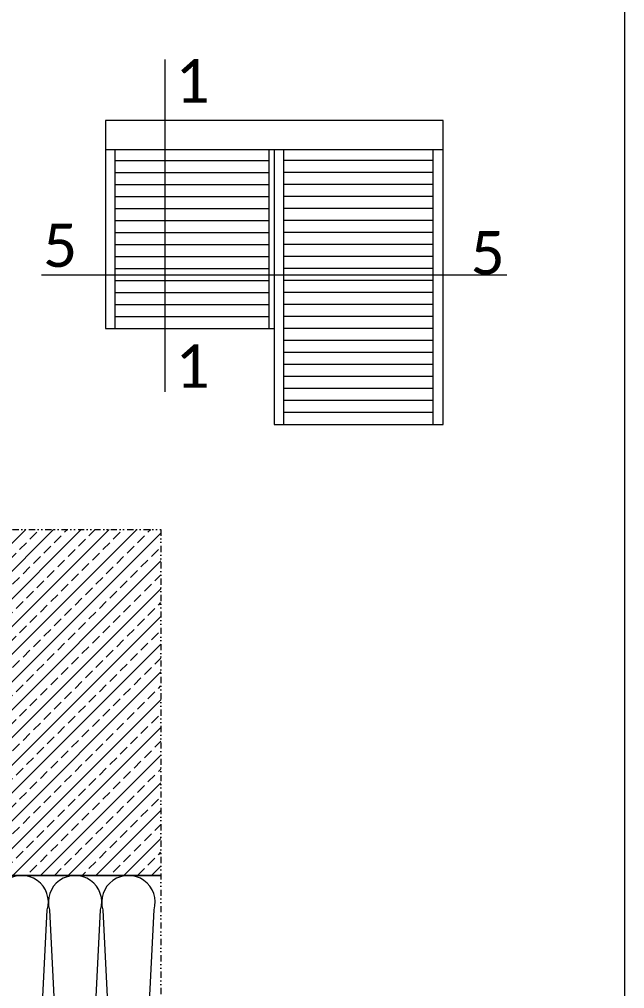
# Model space of a CAD drawing. Header units: millimetres. Extents: x 0 to 7790, y 0 to 17467.
# Drawn here: x 2349.2 to 2545, y 368.4 to 682.1 of the extents above; entities that cross this region are included whole.
import ezdxf

# ---------------------------------------------------------------- set-up
doc = ezdxf.new("R2010")
doc.units = ezdxf.units.MM
doc.linetypes.add('DIVIDE', pattern=[5.3, 2, -1, 0.15, -1, 0.15, -1])
doc.layers.get('0').update_dxf_attribs({"lineweight": 15})
for name, color, linetype, lineweight in [('_MB_inne_0.15', 251, 'Continuous', 15), ('_MB_konstrukcje_0.15', 251, 'Continuous', 15), ('_MB_kreskowanie_konstrukcje_0.09', 250, 'Continuous', 9), ('_MB_ocieplenie_0.09', 51, 'Continuous', 9), ('_MB_ramka_0.15', 124, 'Continuous', 15), ('_MB_urwania_0.09', 133, 'DIVIDE', 9), ('_MB_widokowa_0.15', 153, 'Continuous', 15)]:
    doc.layers.add(name, color=color, linetype=linetype, lineweight=lineweight)
doc.styles.add('_MB_Calibri_Light_2.5', font='calibril.ttf', dxfattribs={"height": 2.5})

# ---------------------------------------------------------------- blocks, each defined once
blk = doc.blocks.new('*U303')
at = {"layer": '_MB_ocieplenie_0.09', "flags": 128}
for points in [[(7.18, 26.84, 0.505403), (-11.92, 0.91), (6.33, -364.36, -1.345402), (-31.97, -364.36), (-13.72, 0.91, 0.505403), (-32.82, 26.84)], [(47.18, 26.84, 0.505403), (28.08, 0.91), (46.33, -364.36, -1.345402), (8.03, -364.36), (26.28, 0.91, 0.505403), (7.18, 26.84)], [(87.18, 26.84, 0.505403), (68.08, 0.91), (86.33, -364.36, -1.345402), (48.03, -364.36), (66.28, 0.91, 0.505403), (47.18, 26.84)], [(127.18, 26.84, 0.505403), (108.08, 0.91), (126.33, -364.36, -1.345402), (88.03, -364.36), (106.28, 0.91, 0.505403), (87.18, 26.84)], [(167.18, 26.84, 0.505403), (148.08, 0.91), (166.33, -364.36, -1.345402), (128.03, -364.36), (146.28, 0.91, 0.505403), (127.18, 26.84)], [(207.18, 26.84, 0.505403), (188.08, 0.91), (206.33, -364.36, -1.345402), (168.03, -364.36), (186.28, 0.91, 0.505403), (167.18, 26.84)], [(247.18, 26.84, 0.505403), (228.08, 0.91), (246.33, -364.36, -1.345402), (208.03, -364.36), (226.28, 0.91, 0.505403), (207.18, 26.84)], [(287.18, 26.84, 0.505403), (268.08, 0.91), (286.33, -364.36, -1.345402), (248.03, -364.36), (266.28, 0.91, 0.505403), (247.18, 26.84)]]:
    blk.add_lwpolyline(points, format="xyb", dxfattribs=at)
blk = doc.blocks.new('-MB-86_zabudowa_WO_OD_3')
at = {"layer": '_MB_kreskowanie_konstrukcje_0.09'}
h = blk.add_hatch(dxfattribs=at)
h.set_pattern_fill('ANSI33', color=256)
h.set_pattern_definition([(45, (-2128.5914, -4101.91), (-4.490128, 4.490128), []), (45, (-2124.101, -4101.91), (-4.490128, 4.490128), [3.175, -1.5875])])
h.paths.add_polyline_path([(123, 15), (123, 250), (235, 250), (235, 10), (128, 10)])
at = {"layer": '_MB_inne_0.15', "ltscale": 5}
blk.add_lwpolyline([(235, 10), (128, 10), (123, 15), (123, 250)], dxfattribs=at)
at = {"layer": '_MB_konstrukcje_0.15', "ltscale": 5}
blk.add_lwpolyline([(123, 250), (123, 110), (-57, 110), (-57, 250)], dxfattribs=at)
at = {"layer": '_MB_urwania_0.09'}
blk.add_lwpolyline([(235, -10), (235, 250), (-187, 250)], dxfattribs=at)
at = {"color": 1, "xscale": 0.4316895000000001, "yscale": 0.4316895000000001, "zscale": 0.4316895000000001, "rotation": 90}
blk.add_blockref('*U303', (-45.41, 124.17), dxfattribs=at)

msp = doc.modelspace()

# ---------------------------------------------------------------- linework, layer by layer
at = {"layer": '_MB_ramka_0.15'}
msp.add_lwpolyline([(45, 2645), (2545, 2645), (2545, 45), (45, 45), (45, 2645)], dxfattribs=at)
at = {"layer": '_MB_widokowa_0.15'}
for points in [[(2396.312, 669.17), (2396.312, 589.545)], [(2431.674, 639.95), (2431.674, 551.015), (2486.274, 551.015), (2486.274, 649.4), (2377.074, 649.4), (2377.074, 582.095), (2431.674, 582.095)], [(2486.274, 639.95), (2377.074, 639.95)], [(2380.224, 582.095), (2380.224, 639.95)], [(2429.992, 582.095), (2429.992, 639.95)], [(2434.824, 551.015), (2434.824, 639.95)], [(2483.124, 551.015), (2483.124, 639.95)], [(2380.224, 636.485), (2429.992, 636.485)], [(2483.124, 636.485), (2434.824, 636.485)], [(2380.224, 632.6), (2429.992, 632.6)], [(2483.124, 632.6), (2434.824, 632.6)], [(2380.224, 628.715), (2429.992, 628.715)], [(2483.124, 628.715), (2434.824, 628.715)], [(2380.224, 624.83), (2429.992, 624.83)], [(2483.124, 624.83), (2434.824, 624.83)], [(2380.224, 620.945), (2429.992, 620.945)], [(2483.124, 620.945), (2434.824, 620.945)], [(2380.224, 617.06), (2429.992, 617.06)], [(2483.124, 617.06), (2434.824, 617.06)], [(2380.224, 613.175), (2429.992, 613.175)], [(2483.124, 613.175), (2434.824, 613.175)], [(2380.224, 609.29), (2429.992, 609.29)], [(2483.124, 609.29), (2434.824, 609.29)], [(2380.224, 605.405), (2429.992, 605.405)], [(2483.124, 605.405), (2434.824, 605.405)], [(2356.436, 599.415), (2506.914, 599.415)], [(2380.224, 601.52), (2429.992, 601.52)], [(2483.124, 601.52), (2434.824, 601.52)], [(2380.224, 597.635), (2429.992, 597.635)], [(2483.124, 597.635), (2434.824, 597.635)], [(2380.224, 593.75), (2429.992, 593.75)], [(2483.124, 593.75), (2434.824, 593.75)], [(2380.224, 589.865), (2429.992, 589.865)], [(2483.124, 589.865), (2434.824, 589.865)], [(2396.312, 589.545), (2396.312, 561.545)], [(2380.224, 585.98), (2429.992, 585.98)], [(2483.124, 585.98), (2434.824, 585.98)], [(2483.124, 582.095), (2434.824, 582.095)], [(2483.124, 578.21), (2434.824, 578.21)], [(2483.124, 574.325), (2434.824, 574.325)], [(2483.124, 570.44), (2434.824, 570.44)], [(2483.124, 566.555), (2434.824, 566.555)], [(2483.124, 562.67), (2434.824, 562.67)], [(2483.124, 558.785), (2434.824, 558.785)], [(2483.124, 554.9), (2434.824, 554.9)]]:
    msp.add_lwpolyline(points, dxfattribs=at)

# ---------------------------------------------------------------- block references
at = {"xscale": -1, "rotation": 270}
msp.add_blockref('-MB-86_zabudowa_WO_OD_3', (2145, 282), dxfattribs=at)

# ---------------------------------------------------------------- texts
at = {"layer": '_MB_widokowa_0.15', "char_height": 14, "width": 13.66942, "attachment_point": 4, "style": '_MB_Calibri_Light_2.5'}
for s, insert in [('{\\fCalibri Light|b0|i0|c238|p34;1}', (2399.703, 662.218)), ('{\\fCalibri Light|b0|i0|c238|p34;5}', (2356.885, 608.904)), ('{\\fCalibri Light|b0|i0|c238|p34;5}', (2495.18, 606.506)), ('{\\fCalibri Light|b0|i0|c238|p34;1}', (2399.703, 569.865))]:
    msp.add_mtext(s, dxfattribs=dict(at, insert=insert))

doc.saveas('drawing.dxf')
